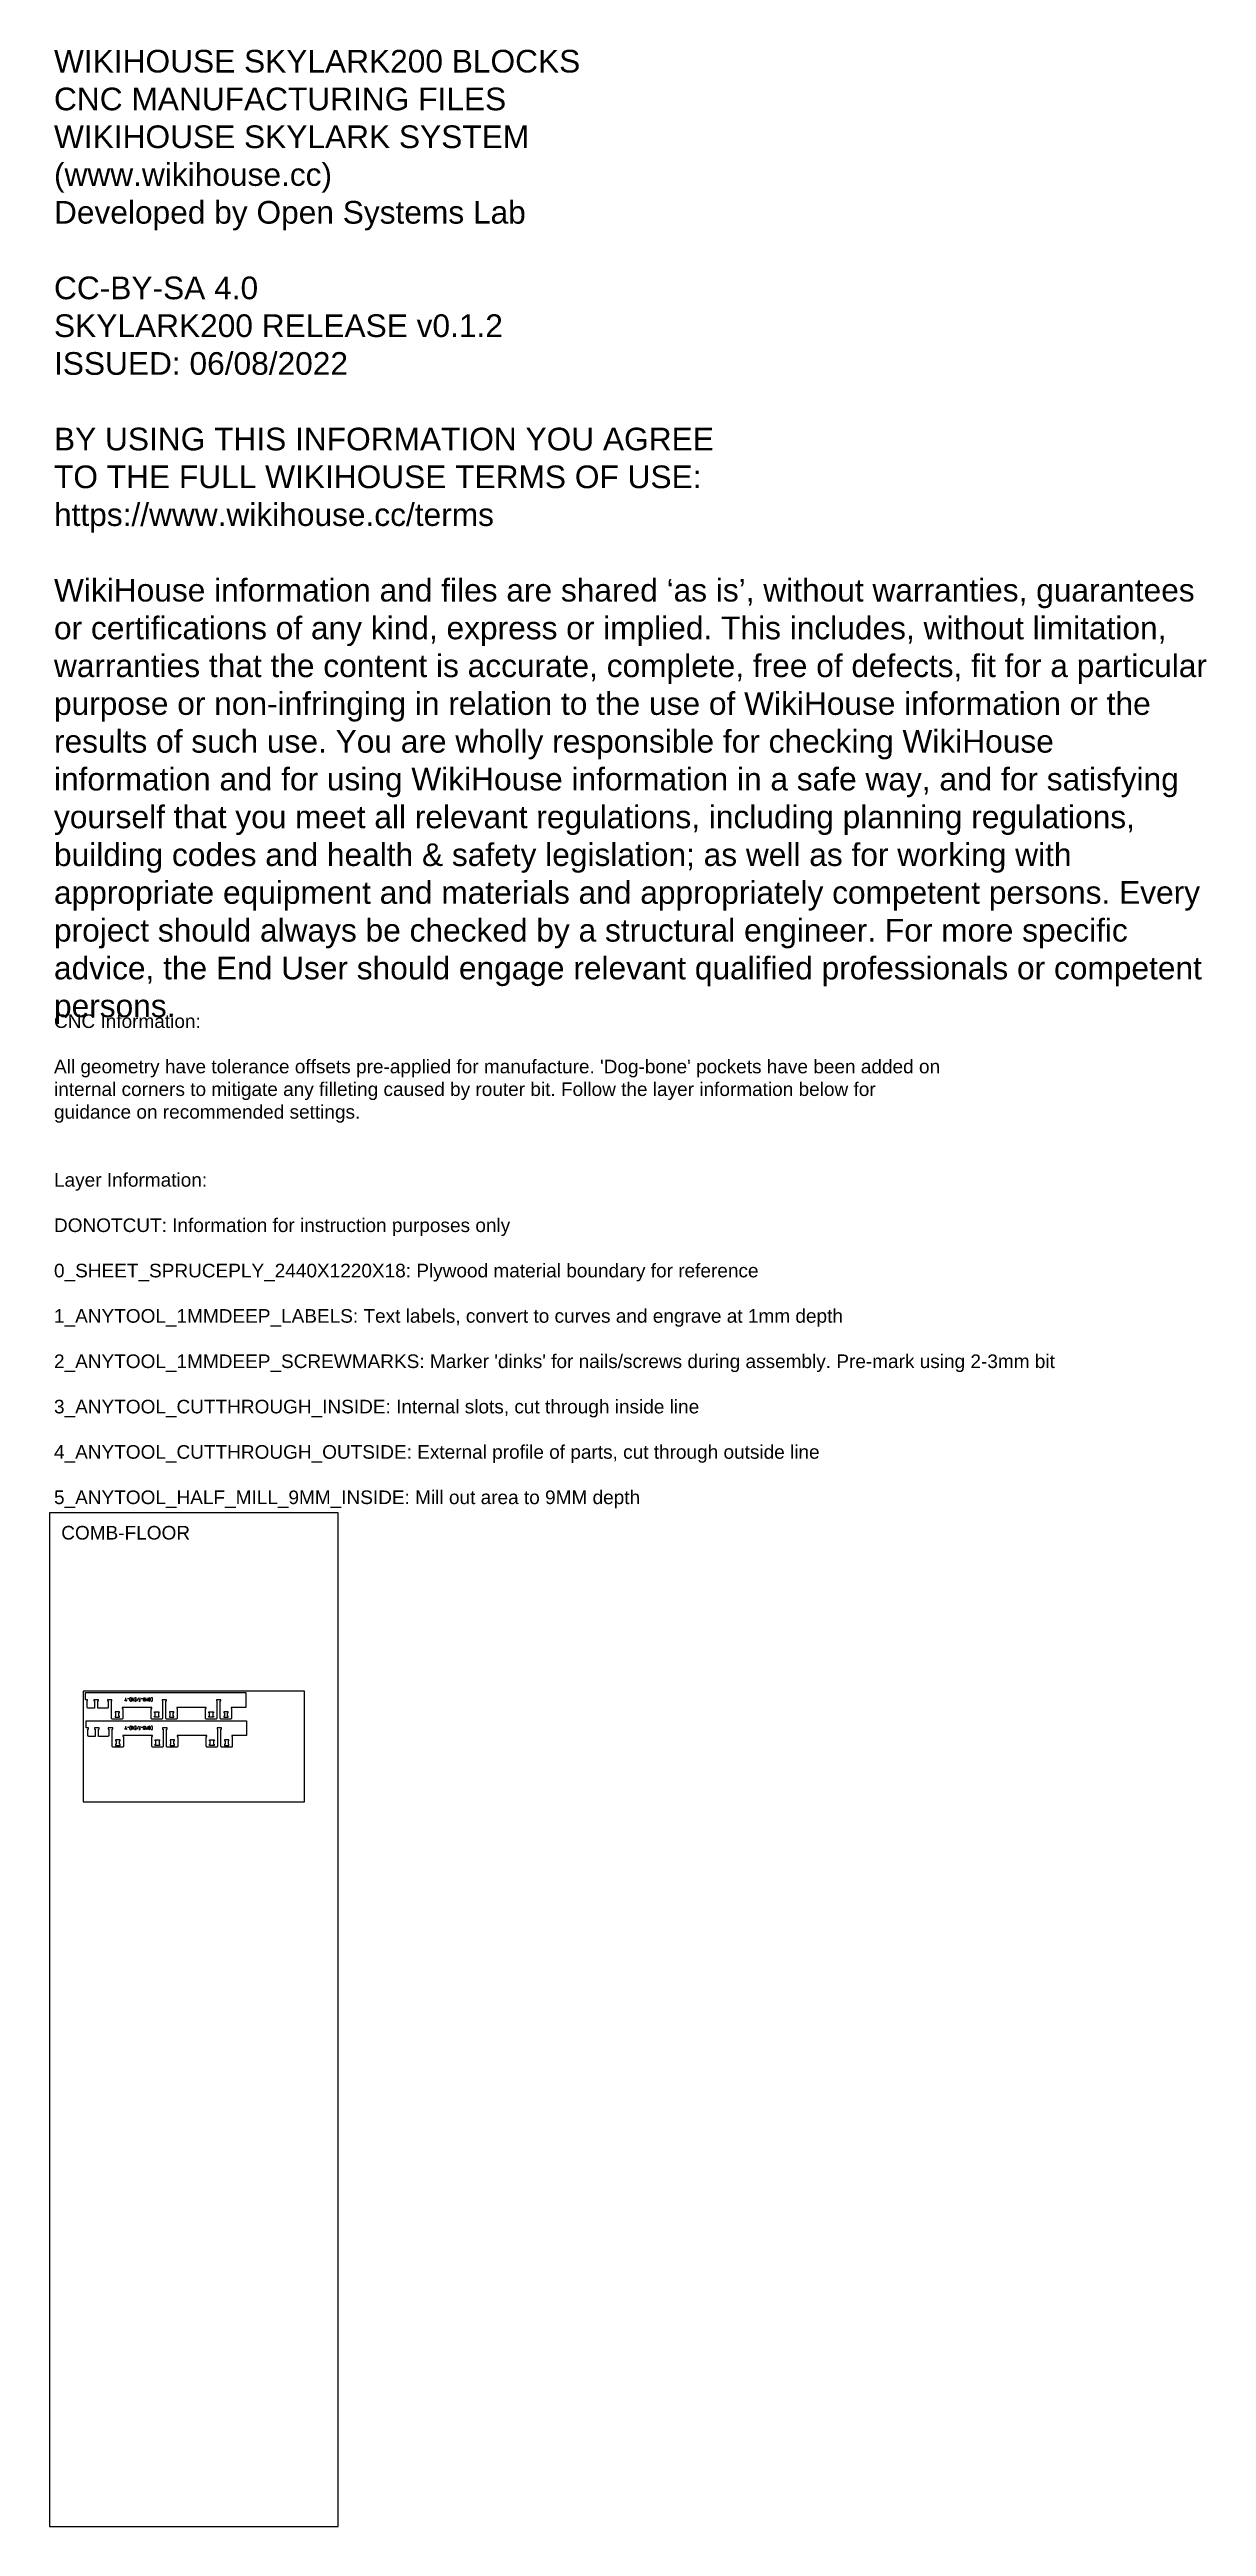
# Model space of a CAD drawing. Header units: millimetres. Extents: x 0 to 12757, y 0 to 27318.
import ezdxf

# ---------------------------------------------------------------- set-up
doc = ezdxf.new("R2010")
doc.units = ezdxf.units.MM
for name, color, linetype, true_color in [('0_SHEET_SPRUCEPLY_2440X122', 1, 'Continuous', 0xff0000), ('1_ANYTOOL_1MMDEEP_LABELS_S', 2, 'Continuous', 0xffff00), ('3_ANYTOOL_CUTTHROUGH_INSID', 4, 'Continuous', 0x00ffff), ('4_ANYTOOL_CUTTHROUGH_OUTSI', 5, 'Continuous', 0x0000ff), ('DONOTCUT', 7, 'Continuous', 0xffffff)]:
    doc.layers.add(name, color=color, linetype=linetype, true_color=true_color)
doc.styles.add('Arial', font='')
doc.styles.get('Arial').set_extended_font_data('Arial')

msp = doc.modelspace()

# ---------------------------------------------------------------- linework, layer by layer
at = {"layer": '0_SHEET_SPRUCEPLY_2440X122'}
msp.add_lwpolyline([(372, 9211), (372, 7991), (2812, 7991), (2812, 9211)], close=True, dxfattribs=at)
at = {"layer": '1_ANYTOOL_1MMDEEP_LABELS_S', "color": 2, "true_color": 0xffff00}
for points in [[(839, 9122), (827, 9104)], [(839, 9140), (839, 9122)], [(839, 9122), (851, 9104)], [(875, 9128), (859, 9128)], [(931, 9140), (931, 9104), (911, 9140), (911, 9104)], [(939, 9104), (955, 9104), (955, 9140), (939, 9140)], [(943, 9120), (955, 9120)], [(979, 9140), (963, 9104)], [(985, 9104), (1001, 9104), (1001, 9140)], [(985, 9120), (1001, 9120)], [(1025, 9128), (1009, 9128)], [(1085, 9140), (1085, 9104), (1073, 9124), (1061, 9104), (1061, 9140)], [(839, 8807), (827, 8789)], [(839, 8825), (839, 8807)], [(839, 8807), (851, 8789)], [(875, 8813), (859, 8813)], [(931, 8825), (931, 8789), (911, 8825), (911, 8789)], [(939, 8789), (955, 8789), (955, 8825), (939, 8825)], [(943, 8805), (955, 8805)], [(979, 8825), (963, 8789)], [(985, 8789), (1001, 8789), (1001, 8825)], [(985, 8805), (1001, 8805)], [(1025, 8813), (1009, 8813)], [(1085, 8825), (1085, 8789), (1073, 8809), (1061, 8789), (1061, 8825)]]:
    msp.add_lwpolyline(points, dxfattribs=at)
for points in [[(891, 9104), (903, 9104), (903, 9140), (891, 9140, 0.414214), (883, 9132), (883, 9112, 0.414214)], [(1113, 9130, 1), (1093, 9130), (1093, 9114, 1), (1113, 9114)], [(891, 8789), (903, 8789), (903, 8825), (891, 8825, 0.414214), (883, 8817), (883, 8797, 0.414214)], [(1113, 8815, 1), (1093, 8815), (1093, 8799, 1), (1113, 8799)]]:
    msp.add_lwpolyline(points, format="xyb", close=True, dxfattribs=at)
for points in [[(1053, 9120), (1043, 9120, -1), (1043, 9140), (1053, 9140), (1053, 9104), (1043, 9104, -1), (1043, 9120)], [(1121, 9104), (1131, 9104, 0.414214), (1137, 9110), (1137, 9134, 0.414214), (1131, 9140), (1121, 9140)], [(1053, 8805), (1043, 8805, -1), (1043, 8825), (1053, 8825), (1053, 8789), (1043, 8789, -1), (1043, 8805)], [(1121, 8789), (1131, 8789, 0.414214), (1137, 8795), (1137, 8819, 0.414214), (1131, 8825), (1121, 8825)]]:
    msp.add_lwpolyline(points, format="xyb", dxfattribs=at)
at = {"layer": '3_ANYTOOL_CUTTHROUGH_INSID', "color": 4, "true_color": 0x00ffff}
for points in [[(722, 8973), (728, 8973), (728, 8938), (722, 8938), (722, 8925), (770, 8925), (770, 8938), (764, 8938), (764, 8973), (770, 8973), (770, 8986), (722, 8986)], [(722, 8973), (728, 8973), (728, 8938), (722, 8938), (722, 8925), (770, 8925), (770, 8938), (764, 8938), (764, 8973), (770, 8973), (770, 8986), (722, 8986)], [(1206, 8973), (1200, 8973), (1200, 8938), (1206, 8938), (1206, 8925), (1158, 8925), (1158, 8938), (1164, 8938), (1164, 8973), (1158, 8973), (1158, 8986), (1206, 8986)], [(1206, 8973), (1200, 8973), (1200, 8938), (1206, 8938), (1206, 8925), (1158, 8925), (1158, 8938), (1164, 8938), (1164, 8973), (1158, 8973), (1158, 8986), (1206, 8986)], [(1322, 8973), (1328, 8973), (1328, 8938), (1322, 8938), (1322, 8925), (1370, 8925), (1370, 8938), (1364, 8938), (1364, 8973), (1370, 8973), (1370, 8986), (1322, 8986)], [(1322, 8973), (1328, 8973), (1328, 8938), (1322, 8938), (1322, 8925), (1370, 8925), (1370, 8938), (1364, 8938), (1364, 8973), (1370, 8973), (1370, 8986), (1322, 8986)], [(1806, 8973), (1800, 8973), (1800, 8938), (1806, 8938), (1806, 8925), (1758, 8925), (1758, 8938), (1764, 8938), (1764, 8973), (1758, 8973), (1758, 8986), (1806, 8986)], [(1806, 8973), (1800, 8973), (1800, 8938), (1806, 8938), (1806, 8925), (1758, 8925), (1758, 8938), (1764, 8938), (1764, 8973), (1758, 8973), (1758, 8986), (1806, 8986)], [(1922, 8973), (1928, 8973), (1928, 8938), (1922, 8938), (1922, 8925), (1970, 8925), (1970, 8938), (1964, 8938), (1964, 8973), (1970, 8973), (1970, 8986), (1922, 8986)], [(1922, 8973), (1928, 8973), (1928, 8938), (1922, 8938), (1922, 8925), (1970, 8925), (1970, 8938), (1964, 8938), (1964, 8973), (1970, 8973), (1970, 8986), (1922, 8986)], [(729, 8663), (735, 8663), (735, 8628), (729, 8628), (729, 8615), (778, 8615), (778, 8628), (772, 8628), (772, 8663), (778, 8663), (778, 8676), (729, 8676)], [(729, 8663), (735, 8663), (735, 8628), (729, 8628), (729, 8615), (778, 8615), (778, 8628), (772, 8628), (772, 8663), (778, 8663), (778, 8676), (729, 8676)], [(1214, 8663), (1208, 8663), (1208, 8628), (1214, 8628), (1214, 8615), (1165, 8615), (1165, 8628), (1171, 8628), (1171, 8663), (1165, 8663), (1165, 8676), (1214, 8676)], [(1214, 8663), (1208, 8663), (1208, 8628), (1214, 8628), (1214, 8615), (1165, 8615), (1165, 8628), (1171, 8628), (1171, 8663), (1165, 8663), (1165, 8676), (1214, 8676)], [(1329, 8663), (1335, 8663), (1335, 8628), (1329, 8628), (1329, 8615), (1378, 8615), (1378, 8628), (1372, 8628), (1372, 8663), (1378, 8663), (1378, 8676), (1329, 8676)], [(1329, 8663), (1335, 8663), (1335, 8628), (1329, 8628), (1329, 8615), (1378, 8615), (1378, 8628), (1372, 8628), (1372, 8663), (1378, 8663), (1378, 8676), (1329, 8676)], [(1814, 8663), (1808, 8663), (1808, 8628), (1814, 8628), (1814, 8615), (1765, 8615), (1765, 8628), (1771, 8628), (1771, 8663), (1765, 8663), (1765, 8676), (1814, 8676)], [(1814, 8663), (1808, 8663), (1808, 8628), (1814, 8628), (1814, 8615), (1765, 8615), (1765, 8628), (1771, 8628), (1771, 8663), (1765, 8663), (1765, 8676), (1814, 8676)], [(1929, 8663), (1935, 8663), (1935, 8628), (1929, 8628), (1929, 8615), (1978, 8615), (1978, 8628), (1972, 8628), (1972, 8663), (1978, 8663), (1978, 8676), (1929, 8676)], [(1929, 8663), (1935, 8663), (1935, 8628), (1929, 8628), (1929, 8615), (1978, 8615), (1978, 8628), (1972, 8628), (1972, 8663), (1978, 8663), (1978, 8676), (1929, 8676)]]:
    msp.add_lwpolyline(points, close=True, dxfattribs=at)
at = {"layer": '4_ANYTOOL_CUTTHROUGH_OUTSI', "color": 5, "true_color": 0x0000ff}
for points in [[(1720, 9021), (1726, 9021), (1726, 9034), (1402, 9034), (1402, 9021), (1408, 9021), (1408, 8915), (1408, 8915, -0.414214), (1396, 8904), (1294, 8904, -0.414214), (1282, 8915), (1282, 9105), (1288, 9105), (1288, 9118), (1240, 9118), (1240, 9105), (1246, 9105), (1246, 8915), (1246, 8915, -0.414214), (1234, 8904), (1132, 8904, -0.414214), (1120, 8915), (1120, 9021), (1126, 9021), (1126, 9034), (802, 9034), (802, 9021), (808, 9021), (808, 8915), (808, 8915, -0.414214), (796, 8904), (694, 8904, -0.414214), (682, 8915), (682, 9105), (688, 9105), (688, 9118), (640, 9118), (640, 9105), (646, 9105), (646, 9105), (646, 9035), (646, 9035), (646, 9035), (646, 9035), (646, 9034), (646, 9034), (646, 9034), (646, 9034), (646, 9033), (646, 9033), (646, 9033), (646, 9033), (646, 9032), (645, 9032), (645, 9032), (645, 9031), (645, 9031), (645, 9031), (645, 9031), (645, 9030), (645, 9030), (644, 9030), (644, 9030), (644, 9029), (644, 9029), (644, 9029), (644, 9029), (644, 9028), (643, 9028), (643, 9028), (643, 9028), (643, 9027), (642, 9027), (642, 9027), (642, 9027), (642, 9027), (642, 9026), (641, 9026), (641, 9026), (641, 9026), (641, 9026), (640, 9026), (640, 9025), (640, 9025), (640, 9025), (639, 9025), (639, 9025), (639, 9025), (639, 9025), (638, 9025), (638, 9024), (638, 9024), (637, 9024), (637, 9024), (637, 9024), (637, 9024), (636, 9024), (636, 9024), (636, 9024), (636, 9024), (635, 9024), (635, 9024), (635, 9024), (635, 9024), (634, 9024), (532, 9024), (532, 9105), (538, 9105), (538, 9118), (490, 9118), (490, 9105), (496, 9105), (496, 9024), (426, 9024), (426, 9024, -0.414214), (414, 9036), (414, 9105), (420, 9105), (420, 9118), (396, 9118), (396, 9197), (664, 9197), (964, 9197), (1264, 9197), (1564, 9197), (1864, 9197), (2164, 9197), (2164, 9034), (2002, 9034), (2002, 9021), (2008, 9021), (2008, 8915), (2008, 8915, -0.414214), (1996, 8904), (1894, 8904, -0.414214), (1882, 8915), (1882, 9105), (1888, 9105), (1888, 9118), (1840, 9118), (1840, 9105), (1846, 9105), (1846, 8915), (1846, 8915, -0.414214), (1834, 8904), (1732, 8904, -0.414214), (1720, 8915)], [(1728, 8711), (1734, 8711), (1734, 8724), (1409, 8724), (1409, 8711), (1415, 8711), (1415, 8606), (1415, 8606, -0.414214), (1404, 8594), (1302, 8594, -0.414214), (1290, 8606), (1290, 8795), (1296, 8795), (1296, 8808), (1247, 8808), (1247, 8795), (1253, 8795), (1253, 8606), (1253, 8606, -0.414214), (1242, 8594), (1140, 8594, -0.414214), (1128, 8606), (1128, 8711), (1134, 8711), (1134, 8724), (809, 8724), (809, 8711), (815, 8711), (815, 8606), (815, 8606, -0.414214), (804, 8594), (702, 8594, -0.414214), (690, 8606), (690, 8795), (696, 8795), (696, 8808), (647, 8808), (647, 8795), (653, 8795), (653, 8795), (653, 8726), (653, 8725), (653, 8725), (653, 8725), (653, 8725), (653, 8724), (653, 8724), (653, 8724), (653, 8724), (653, 8723), (653, 8723), (653, 8723), (653, 8722), (653, 8722), (653, 8722), (653, 8722), (653, 8721), (652, 8721), (652, 8721), (652, 8721), (652, 8720), (652, 8720), (652, 8720), (652, 8720), (651, 8719), (651, 8719), (651, 8719), (651, 8719), (651, 8718), (651, 8718), (650, 8718), (650, 8718), (650, 8717), (650, 8717), (650, 8717), (649, 8717), (649, 8717), (649, 8716), (649, 8716), (648, 8716), (648, 8716), (648, 8716), (648, 8716), (647, 8715), (647, 8715), (647, 8715), (647, 8715), (646, 8715), (646, 8715), (646, 8715), (645, 8715), (645, 8715), (645, 8714), (645, 8714), (644, 8714), (644, 8714), (644, 8714), (644, 8714), (643, 8714), (643, 8714), (643, 8714), (642, 8714), (642, 8714), (642, 8714), (642, 8714), (540, 8714), (540, 8795), (546, 8795), (546, 8808), (497, 8808), (497, 8795), (503, 8795), (503, 8714), (434, 8714), (434, 8714, -0.414214), (422, 8726), (422, 8795), (428, 8795), (428, 8808), (404, 8808), (404, 8887), (672, 8887), (972, 8887), (1272, 8887), (1572, 8887), (1872, 8887), (2171, 8887), (2171, 8724), (2009, 8724), (2009, 8711), (2015, 8711), (2015, 8606), (2015, 8606, -0.414214), (2004, 8594), (1902, 8594, -0.414214), (1890, 8606), (1890, 8795), (1896, 8795), (1896, 8808), (1847, 8808), (1847, 8795), (1853, 8795), (1853, 8606), (1853, 8606, -0.414214), (1842, 8594), (1740, 8594, -0.414214), (1728, 8606)]]:
    msp.add_lwpolyline(points, format="xyb", close=True, dxfattribs=at)
at = {"layer": 'DONOTCUT'}
msp.add_lwpolyline([(0, 0), (3183, 0), (3183, 11179), (0, 11179)], close=True, dxfattribs=at)

# ---------------------------------------------------------------- texts
at = {"layer": 'DONOTCUT', "attachment_point": 1, "style": 'Arial'}
for s, insert, char_height, width in [('{\\fArial;WIKIHOUSE SKYLARK200 BLOCKS}\\P{\\fArial;CNC MANUFACTURING FILES}\\P{\\fArial;WIKIHOUSE SKYLARK SYSTEM}\\P{\\fArial;(www.wikihouse.cc)}\\P{\\fArial;Developed by Open Systems Lab}\\P\\P{\\fArial;CC-BY-SA 4.0}\\P{\\fArial;SKYLARK200 RELEASE v0.1.2}\\P{\\fArial;ISSUED: 06/08/2022}\\P\\P{\\fArial;BY USING THIS INFORMATION YOU AGREE }\\P{\\fArial;TO THE FULL WIKIHOUSE TERMS OF USE:}\\P{\\fArial;https://www.wikihouse.cc/terms}\\P\\P{\\fArial;WikiHouse information and files are shared }{\\fArial;‘as is}{\\fArial;’, without warranties, guarantees }\\P{\\fArial;or certifications of any kind, express or implied. This includes, without limitation, }\\P{\\fArial;warranties that the content is accurate, complete, free of defects, fit for a particular }\\P{\\fArial;purpose or non-infringing in relation to the use of WikiHouse information or the }\\P{\\fArial;results of such use. You are wholly responsible for checking WikiHouse }\\P{\\fArial;information and for using WikiHouse information in a safe way, and for satisfying }\\P{\\fArial;yourself that you meet all relevant regulations, including planning regulations, }\\P{\\fArial;building codes and health & safety legislation; as well as for working with }\\P{\\fArial;appropriate equipment and materials and appropriately competent persons. Every }\\P{\\fArial;project should always be checked by a structural engineer. For more specific }\\P{\\fArial;advice, the End User should engage relevant qualified professionals or competent }\\P{\\fArial;persons.}\\P', (49, 27315), 250, 12895.38), ("{\\fArial;CNC Information:}\\P\\P{\\fArial;All geometry have tolerance offsets pre-applied for manufacture. 'Dog-bone' pockets have been added on}\\P{\\fArial;internal corners to mitigate any filleting caused by router bit. Follow the layer information below for}\\P{\\fArial;guidance on recommended settings.}\\P\\P\\P{\\fArial;Layer Information:}\\P\\P{\\fArial;DONOTCUT: Information for instruction purposes only}\\P\\P{\\fArial;0_SHEET_SPRUCEPLY_2440X1220X18: Plywood material boundary for reference}\\P\\P{\\fArial;1_ANYTOOL_1MMDEEP_LABELS: Text labels, convert to curves and engrave at 1mm depth}\\P\\P{\\fArial;2_ANYTOOL_1MMDEEP_SCREWMARKS: Marker 'dinks' for nails/screws during assembly. Pre-mark using 2-3mm bit}\\P\\P{\\fArial;3_ANYTOOL_CUTTHROUGH_INSIDE: Internal slots, cut through inside line}\\P\\P{\\fArial;4_ANYTOOL_CUTTHROUGH_OUTSIDE: External profile of parts, cut through outside line}\\P\\P{\\fArial;5_ANYTOOL_HALF_MILL_9MM_INSIDE: Mill out area to 9MM depth}", (49, 16677), 150, 22265.22), ('COMB-FLOOR', (129, 11035, 0), 150, 3122.28)]:
    msp.add_mtext(s, dxfattribs=dict(at, insert=insert, char_height=char_height, width=width))

doc.saveas('drawing.dxf')
